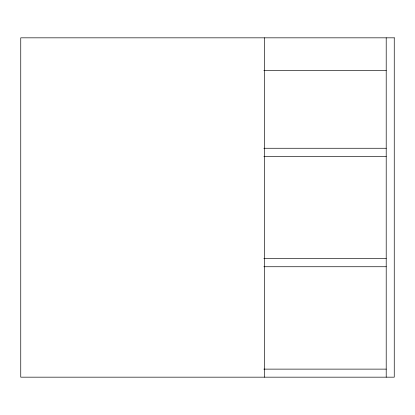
<?xml version="1.0" encoding="UTF-8"?>
<svg xmlns="http://www.w3.org/2000/svg" width="415" height="415" viewBox="0 0 415 415"><rect width="100%" height="100%" fill="white"/><g stroke="black" fill="none" stroke-linecap="round" stroke-linejoin="round"><path stroke-width="0.62" d="M263.831 70.462L386.204 70.462M263.831 148.259L386.204 148.259M263.831 156.31L386.204 156.31M263.831 258.69L386.204 258.69M263.831 266.741L386.204 266.741M263.831 369.122L386.204 369.122M386.204 37.832L386.204 377.168M264.376 37.832L264.376 377.168M394.25 37.832L20.75 37.832L20.75 377.168L394.25 377.168L394.25 37.832"/></g></svg>
